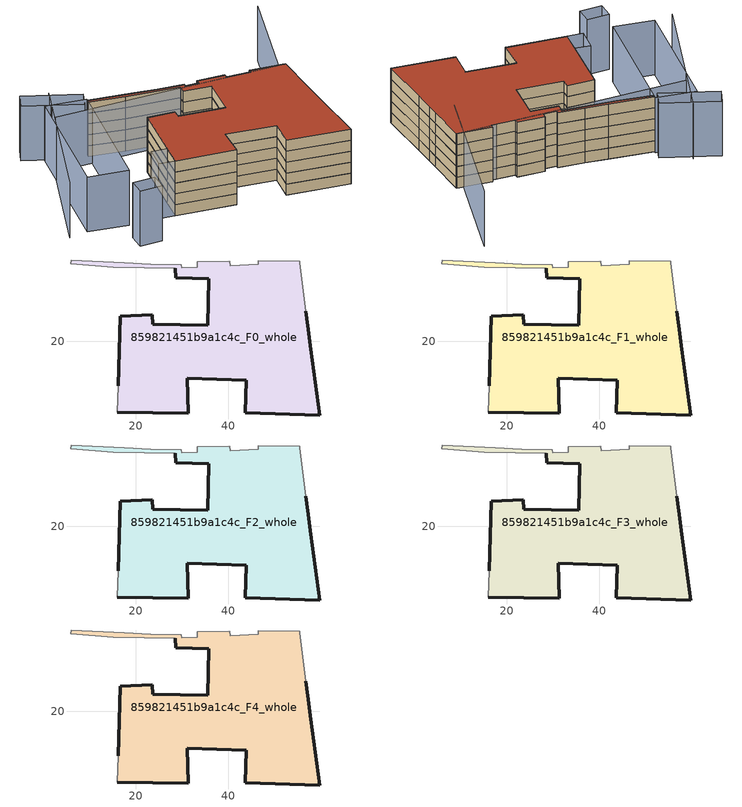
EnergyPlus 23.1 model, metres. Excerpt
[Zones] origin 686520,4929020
859821451b9a1c4c_F0_whole
 floor ground (EU_floor_Construction): 59.74,4.05 57.89,18.27 57.23,23.31 56.82,26.46 55.51,37.01 55.47,37.27 46.46,37.35 46.5,36.59 40.41,36.31 40.37,37.27 33.3,37.13 33.34,35.99 29.92,35.83 29.9,36.54 23.24,36.66 17.53,36.93 6.08,37.55 6.02,36.73 15.13,35.97 28.6,35.77 28.63,33.66 35.76,33.53 35.57,23.41 23.69,23.63 23.61,25.7 16.71,25.44 16.21,10.42 16,4.6 31.36,4.46 31.16,11.96 43.88,11.59 43.68,4.52 z0
 wall outside (EU_wall_Construction): 56.82,26.46 57.23,23.31 57.89,18.27 59.74,4.05 43.68,4.52 43.88,11.59 31.16,11.96 31.36,4.46 16,4.6 / 16.21,10.42 16.71,25.44 23.61,25.7 23.69,23.63 35.57,23.41 35.76,33.53 28.63,33.66 28.6,35.77 z0:3
 wall adiabatic (EU_wall_Construction): 16,4.6 16.21,10.42 / 28.6,35.77 15.13,35.97 6.02,36.73 6.08,37.55 17.53,36.93 23.24,36.66 29.9,36.54 29.92,35.83 33.34,35.99 33.3,37.13 40.37,37.27 40.41,36.31 46.5,36.59 46.46,37.35 55.47,37.27 55.51,37.01 56.82,26.46 z0:3
859821451b9a1c4c_F1_whole
 floor to 859821451b9a1c4c_F0_whole (EU_floor_Construction): 59.74,4.05 57.89,18.27 57.23,23.31 56.82,26.46 55.51,37.01 55.47,37.27 46.46,37.35 46.5,36.59 40.41,36.31 40.37,37.27 33.3,37.13 33.34,35.99 29.92,35.83 29.9,36.54 23.24,36.66 17.53,36.93 6.08,37.55 6.02,36.73 15.13,35.97 28.6,35.77 28.63,33.66 35.76,33.53 35.57,23.41 23.69,23.63 23.61,25.7 16.71,25.44 16.21,10.42 16,4.6 31.36,4.46 31.16,11.96 43.88,11.59 43.68,4.52 z3
 wall outside (EU_wall_Construction): 56.82,26.46 57.23,23.31 57.89,18.27 59.74,4.05 43.68,4.52 43.88,11.59 31.16,11.96 31.36,4.46 16,4.6 / 16.21,10.42 16.71,25.44 23.61,25.7 23.69,23.63 35.57,23.41 35.76,33.53 28.63,33.66 28.6,35.77 z3:6
 wall adiabatic (EU_wall_Construction): 16,4.6 16.21,10.42 / 28.6,35.77 15.13,35.97 6.02,36.73 6.08,37.55 17.53,36.93 23.24,36.66 29.9,36.54 29.92,35.83 33.34,35.99 33.3,37.13 40.37,37.27 40.41,36.31 46.5,36.59 46.46,37.35 55.47,37.27 55.51,37.01 56.82,26.46 z3:6
859821451b9a1c4c_F2_whole
 floor to 859821451b9a1c4c_F1_whole (EU_floor_Construction): 59.74,4.05 57.89,18.27 57.23,23.31 56.82,26.46 55.51,37.01 55.47,37.27 46.46,37.35 46.5,36.59 40.41,36.31 40.37,37.27 33.3,37.13 33.34,35.99 29.92,35.83 29.9,36.54 23.24,36.66 17.53,36.93 6.08,37.55 6.02,36.73 15.13,35.97 28.6,35.77 28.63,33.66 35.76,33.53 35.57,23.41 23.69,23.63 23.61,25.7 16.71,25.44 16.21,10.42 16,4.6 31.36,4.46 31.16,11.96 43.88,11.59 43.68,4.52 z6
 wall outside (EU_wall_Construction): 56.82,26.46 57.23,23.31 57.89,18.27 59.74,4.05 43.68,4.52 43.88,11.59 31.16,11.96 31.36,4.46 16,4.6 / 16.21,10.42 16.71,25.44 23.61,25.7 23.69,23.63 35.57,23.41 35.76,33.53 28.63,33.66 28.6,35.77 z6:9
 wall adiabatic (EU_wall_Construction): 16,4.6 16.21,10.42 / 28.6,35.77 15.13,35.97 6.02,36.73 6.08,37.55 17.53,36.93 23.24,36.66 29.9,36.54 29.92,35.83 33.34,35.99 33.3,37.13 40.37,37.27 40.41,36.31 46.5,36.59 46.46,37.35 55.47,37.27 55.51,37.01 56.82,26.46 z6:9
859821451b9a1c4c_F3_whole
 floor to 859821451b9a1c4c_F2_whole (EU_floor_Construction): 59.74,4.05 57.89,18.27 57.23,23.31 56.82,26.46 55.51,37.01 55.47,37.27 46.46,37.35 46.5,36.59 40.41,36.31 40.37,37.27 33.3,37.13 33.34,35.99 29.92,35.83 29.9,36.54 23.24,36.66 17.53,36.93 6.08,37.55 6.02,36.73 15.13,35.97 28.6,35.77 28.63,33.66 35.76,33.53 35.57,23.41 23.69,23.63 23.61,25.7 16.71,25.44 16.21,10.42 16,4.6 31.36,4.46 31.16,11.96 43.88,11.59 43.68,4.52 z9
 wall outside (EU_wall_Construction): 56.82,26.46 57.23,23.31 57.89,18.27 59.74,4.05 43.68,4.52 43.88,11.59 31.16,11.96 31.36,4.46 16,4.6 / 16.21,10.42 16.71,25.44 23.61,25.7 23.69,23.63 35.57,23.41 35.76,33.53 28.63,33.66 28.6,35.77 z9:12
 wall adiabatic (EU_wall_Construction): 16,4.6 16.21,10.42 / 28.6,35.77 15.13,35.97 6.02,36.73 6.08,37.55 17.53,36.93 23.24,36.66 29.9,36.54 29.92,35.83 33.34,35.99 33.3,37.13 40.37,37.27 40.41,36.31 46.5,36.59 46.46,37.35 55.47,37.27 55.51,37.01 56.82,26.46 z9:12
859821451b9a1c4c_F4_whole
 floor to 859821451b9a1c4c_F3_whole (EU_floor_Construction): 59.74,4.05 57.89,18.27 57.23,23.31 56.82,26.46 55.51,37.01 55.47,37.27 46.46,37.35 46.5,36.59 40.41,36.31 40.37,37.27 33.3,37.13 33.34,35.99 29.92,35.83 29.9,36.54 23.24,36.66 17.53,36.93 6.08,37.55 6.02,36.73 15.13,35.97 28.6,35.77 28.63,33.66 35.76,33.53 35.57,23.41 23.69,23.63 23.61,25.7 16.71,25.44 16.21,10.42 16,4.6 31.36,4.46 31.16,11.96 43.88,11.59 43.68,4.52 z12
 wall outside (EU_wall_Construction): 56.82,26.46 57.23,23.31 57.89,18.27 59.74,4.05 43.68,4.52 43.88,11.59 31.16,11.96 31.36,4.46 16,4.6 / 16.21,10.42 16.71,25.44 23.61,25.7 23.69,23.63 35.57,23.41 35.76,33.53 28.63,33.66 28.6,35.77 z12:15
 wall adiabatic (EU_wall_Construction): 16,4.6 16.21,10.42 / 28.6,35.77 15.13,35.97 6.02,36.73 6.08,37.55 17.53,36.93 23.24,36.66 29.9,36.54 29.92,35.83 33.34,35.99 33.3,37.13 40.37,37.27 40.41,36.31 46.5,36.59 46.46,37.35 55.47,37.27 55.51,37.01 56.82,26.46 z12:15
 roof outside (EU_roof_Construction): 55.51,37.01 56.82,26.46 57.23,23.31 57.89,18.27 59.74,4.05 43.68,4.52 43.88,11.59 31.16,11.96 31.36,4.46 16,4.6 16.21,10.42 16.71,25.44 23.61,25.7 23.69,23.63 35.57,23.41 35.76,33.53 28.63,33.66 28.6,35.77 15.13,35.97 6.02,36.73 6.08,37.55 17.53,36.93 23.24,36.66 29.9,36.54 29.92,35.83 33.34,35.99 33.3,37.13 40.37,37.27 40.41,36.31 46.5,36.59 46.46,37.35 55.47,37.27 z15
shading: 51.64,25.05 58.25,64.04 / -1.3,43.76 -10.53,3.82 / 55.47,37.27 -3.49,32.98 / 3.7,-5.45 3.31,-1.23 / 3.31,-1.23 8.94,-0.71 / 8.94,-0.71 9.33,-4.93 / 9.33,-4.93 3.7,-5.45 / 16.03,4.6 11.99,4.72 / 11.99,4.72 12.17,10.54 / 12.17,10.54 16.21,10.42 / 16.21,10.42 16.03,4.6 / 6.1,37.99 4.48,4.37 / 4.48,4.37 -5.84,4.87 / -5.84,4.87 -4.22,38.49 / -4.22,38.49 6.1,37.99 / -8.1,44.78 6.2,40.44 / 6.2,40.44 4.88,36.1 / 4.88,36.1 -9.41,40.45 / -9.41,40.45 -8.1,44.78 z0:15
[Building]
EU S2 Campaign: North Axis=0; Terrain=City; Solar Distribution=FullExterior
[Site:Location]
Bologna: Latitude=44.5; Longitude=11.25; Time Zone=1; Elevation=37
[SizingPeriod:WeatherFileDays]
AnnualSizingPeriod: Begin Month=1; Begin Day of Month=1; End Month=12; End Day of Month=31; Day of Week for Start Day=Monday; Use Weather File Daylight Saving Period=No; Use Weather File Rain and Snow Indicators=No
[MATERIAL]
EU_InternalMass_Material: Roughness=MediumRough; Thickness=0.1; Conductivity=1; Density=1800; Specific Heat=900; Thermal Absorptance=0.9; Solar Absorptance=0.7; Visible Absorptance=0.7
[MATERIAL:NOMASS] Roughness=MediumRough; Thermal Absorptance=0.9; Solar Absorptance=0.7; Visible Absorptance=0.7
Name | Thermal Resistance
EU_wall_NoMass | 0.905828
EU_roof_NoMass | 0.37593
EU_floor_NoMass | 0.67114
[CONSTRUCTION]
EU_wall_Construction: EU_wall_NoMass
EU_roof_Construction: EU_roof_NoMass
EU_floor_Construction: EU_floor_NoMass
EU_InternalMass_Construction: EU_InternalMass_Material
[ZONE] Type=1; Multiplier=1; Ceiling Height=autocalculate; Volume=3142.31; Floor Area=autocalculate; Part of Total Floor Area=Yes
859821451b9a1c4c_F0_whole; 859821451b9a1c4c_F1_whole; 859821451b9a1c4c_F2_whole; 859821451b9a1c4c_F3_whole; 859821451b9a1c4c_F4_whole
[INTERNALMASS] Construction=EU_InternalMass_Construction; Surface Area=1047.44
Name | Zone or ZoneList
859821451b9a1c4c_F0_whole_EU_InternalMass | 859821451b9a1c4c_F0_whole
859821451b9a1c4c_F1_whole_EU_InternalMass | 859821451b9a1c4c_F1_whole
859821451b9a1c4c_F2_whole_EU_InternalMass | 859821451b9a1c4c_F2_whole
859821451b9a1c4c_F3_whole_EU_InternalMass | 859821451b9a1c4c_F3_whole
859821451b9a1c4c_F4_whole_EU_InternalMass | 859821451b9a1c4c_F4_whole
[OTHEREQUIPMENT] Fuel Type=Electricity; Design Level Calculation Method=Watts/Area; Power per Zone Floor Area=1; Fraction Latent=0; Fraction Radiant=0; Fraction Lost=0; Carbon Dioxide Generation Rate=0; EndUse Subcategory=EU_Step8_InternalGains
Name | Zone or ZoneList or Space or SpaceList | Schedule
EU_Step8_InternalGain_859821451b9a1c4c_F0_whole_f000 | 859821451b9a1c4c_F0_whole | EU_Step8_GainSchedule_859821451b9a1c4c_F0_whole_f000
EU_Step8_InternalGain_859821451b9a1c4c_F1_whole_f000 | 859821451b9a1c4c_F1_whole | EU_Step8_GainSchedule_859821451b9a1c4c_F1_whole_f000
EU_Step8_InternalGain_859821451b9a1c4c_F2_whole_f000 | 859821451b9a1c4c_F2_whole | EU_Step8_GainSchedule_859821451b9a1c4c_F2_whole_f000
EU_Step8_InternalGain_859821451b9a1c4c_F3_whole_f000 | 859821451b9a1c4c_F3_whole | EU_Step8_GainSchedule_859821451b9a1c4c_F3_whole_f000
EU_Step8_InternalGain_859821451b9a1c4c_F4_whole_f000 | 859821451b9a1c4c_F4_whole | EU_Step8_GainSchedule_859821451b9a1c4c_F4_whole_f000
[ZONEVENTILATION:DESIGNFLOWRATE] Schedule=EU_AlwaysOn; Design Flow Rate Calculation Method=AirChanges/Hour; Air Changes per Hour=0.73129; Ventilation Type=Natural; Fan Pressure Rise=0; Fan Total Efficiency=1; Constant Term Coefficient=1; Temperature Term Coefficient=0; Velocity Term Coefficient=0; Velocity Squared Term Coefficient=0; Minimum Indoor Temperature=-100; Maximum Indoor Temperature=100; Delta Temperature=-100; Minimum Outdoor Temperature=-100; Maximum Outdoor Temperature=100; Maximum Wind Speed=40
Name | Zone or ZoneList or Space or SpaceList
EU_ConstantAir_859821451b9a1c4c_F0_whole | 859821451b9a1c4c_F0_whole
EU_ConstantAir_859821451b9a1c4c_F1_whole | 859821451b9a1c4c_F1_whole
EU_ConstantAir_859821451b9a1c4c_F2_whole | 859821451b9a1c4c_F2_whole
EU_ConstantAir_859821451b9a1c4c_F3_whole | 859821451b9a1c4c_F3_whole
EU_ConstantAir_859821451b9a1c4c_F4_whole | 859821451b9a1c4c_F4_whole
[HVACTEMPLATE:THERMOSTAT] Constant Heating Setpoint=20; Constant Cooling Setpoint=50
EU_HeatOnly_859821451b9a1c4c_F0_whole; EU_HeatOnly_859821451b9a1c4c_F1_whole; EU_HeatOnly_859821451b9a1c4c_F2_whole; EU_HeatOnly_859821451b9a1c4c_F3_whole; EU_HeatOnly_859821451b9a1c4c_F4_whole
[HVACTEMPLATE:ZONE:IDEALLOADSAIRSYSTEM] System Availability Schedule=EU_AlwaysOn; Maximum Heating Supply Air Temperature=50; Minimum Cooling Supply Air Temperature=13; Maximum Heating Supply Air Humidity Ratio=0.0156; Minimum Cooling Supply Air Humidity Ratio=0.0077; Heating Limit=NoLimit; Cooling Limit=NoLimit; Heating Availability Schedule=EU_AlwaysOn; Cooling Availability Schedule=EU_CoolingOff; Dehumidification Control Type=ConstantSensibleHeatRatio; Cooling Sensible Heat Ratio=0.7; Dehumidification Setpoint=60; Humidification Control Type=None; Humidification Setpoint=30; Outdoor Air Method=None; Outdoor Air Flow Rate per Person=0.00944; Outdoor Air Flow Rate per Zone Floor Area=0; Outdoor Air Flow Rate per Zone=0; Demand Controlled Ventilation Type=None; Outdoor Air Economizer Type=NoEconomizer; Heat Recovery Type=None; Sensible Heat Recovery Effectiveness=0.7; Latent Heat Recovery Effectiveness=0.65
Name | Template Thermostat
859821451b9a1c4c_F0_whole | EU_HeatOnly_859821451b9a1c4c_F0_whole
859821451b9a1c4c_F1_whole | EU_HeatOnly_859821451b9a1c4c_F1_whole
859821451b9a1c4c_F2_whole | EU_HeatOnly_859821451b9a1c4c_F2_whole
859821451b9a1c4c_F3_whole | EU_HeatOnly_859821451b9a1c4c_F3_whole
859821451b9a1c4c_F4_whole | EU_HeatOnly_859821451b9a1c4c_F4_whole
[SIZING:ZONE] Zone Cooling Design Supply Air Temperature Input Method=SupplyAirTemperature; Zone Cooling Design Supply Air Temperature=13; Zone Heating Design Supply Air Temperature Input Method=SupplyAirTemperature; Zone Heating Design Supply Air Temperature=50; Zone Cooling Design Supply Air Humidity Ratio=0.008; Zone Heating Design Supply Air Humidity Ratio=0.008; Cooling Design Air Flow Method=DesignDay; Cooling Design Air Flow Rate=0; Cooling Minimum Air Flow per Zone Floor Area=0.000762; Cooling Minimum Air Flow=0; Cooling Minimum Air Flow Fraction=0.2; Heating Design Air Flow Method=DesignDay; Heating Design Air Flow Rate=0; Heating Maximum Air Flow per Zone Floor Area=0.002032; Heating Maximum Air Flow=0.141576; Heating Maximum Air Flow Fraction=0.3; Account for Dedicated Outdoor Air System=No; Dedicated Outdoor Air System Control Strategy=NeutralSupplyAir; Dedicated Outdoor Air Low Setpoint Temperature for Design=autosize; Dedicated Outdoor Air High Setpoint Temperature for Design=autosize; Zone Load Sizing Method=Sensible Load Only No Latent Load; Zone Latent Cooling Design Supply Air Humidity Ratio Input Method=HumidityRatioDifference; Zone Cooling Design Supply Air Humidity Ratio Difference=0.005; Zone Latent Heating Design Supply Air Humidity Ratio Input Method=HumidityRatioDifference; Zone Humidification Design Supply Air Humidity Ratio Difference=0.005
859821451b9a1c4c_F0_whole; 859821451b9a1c4c_F1_whole; 859821451b9a1c4c_F2_whole; 859821451b9a1c4c_F3_whole; 859821451b9a1c4c_F4_whole
[SCHEDULE:CONSTANT]
Name | Hourly Value
EU_AlwaysOn | 1
EU_CoolingOff | 0
[SCHEDULE:FILE] Column Number=1; Rows to Skip at Top=0; Number of Hours of Data=8760; Column Separator=Comma; Interpolate to Timestep=No; Minutes per Item=60; Adjust Schedule for Daylight Savings=Yes
Name | File
EU_Step8_GainSchedule_859821451b9a1c4c_F0_whole_f000 | ../../schedules/859821451b9a1c4c/859821451b9a1c4c_F0_whole_f000_gain.csv
EU_Step8_GainSchedule_859821451b9a1c4c_F1_whole_f000 | ../../schedules/859821451b9a1c4c/859821451b9a1c4c_F1_whole_f000_gain.csv
EU_Step8_GainSchedule_859821451b9a1c4c_F2_whole_f000 | ../../schedules/859821451b9a1c4c/859821451b9a1c4c_F2_whole_f000_gain.csv
EU_Step8_GainSchedule_859821451b9a1c4c_F3_whole_f000 | ../../schedules/859821451b9a1c4c/859821451b9a1c4c_F3_whole_f000_gain.csv
EU_Step8_GainSchedule_859821451b9a1c4c_F4_whole_f000 | ../../schedules/859821451b9a1c4c/859821451b9a1c4c_F4_whole_f000_gain.csv
